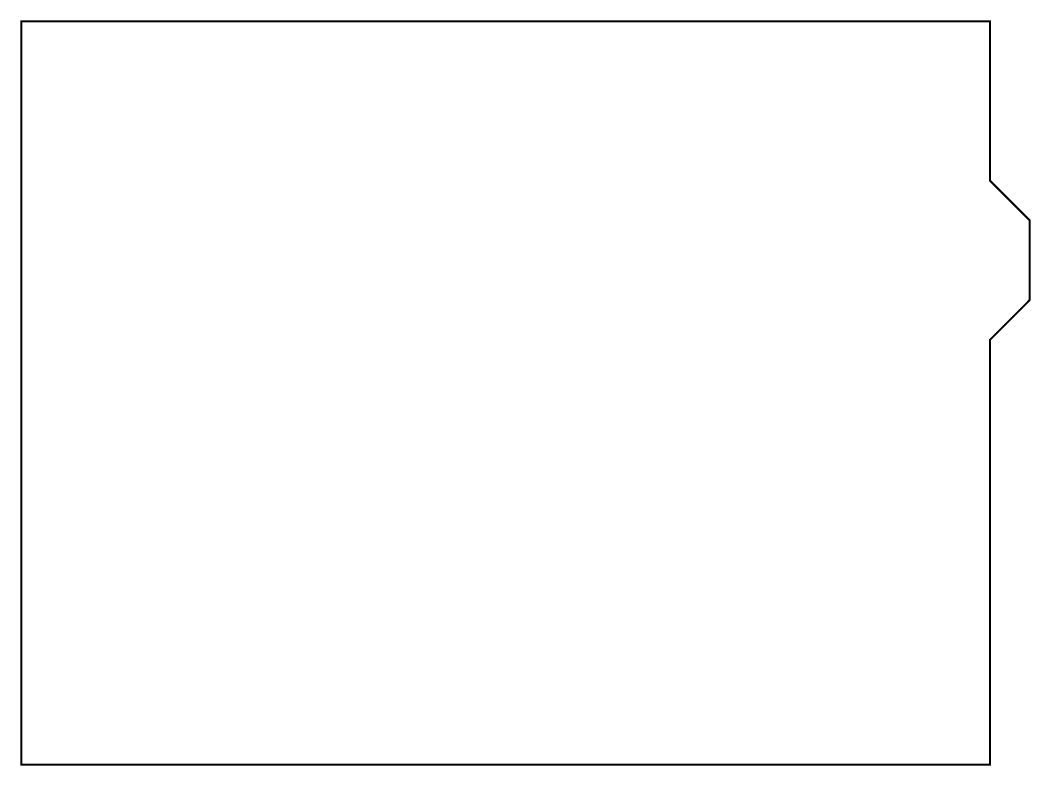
# Model space of a CAD drawing. Extents: x 205.4 to 302.2, y 164.9 to 236.2.
import ezdxf

# ---------------------------------------------------------------- set-up
doc = ezdxf.new("R2010")
doc.units = 0
doc.layers.add('307291-1ROU1_GBR', color=7, linetype='CONTINUOUS')

msp = doc.modelspace()

# ---------------------------------------------------------------- linework, layer by layer
at = {"layer": '307291-1ROU1_GBR', "const_width": 0.2}
msp.add_lwpolyline([(298.2468, 236.1184), (298.2468, 220.8784), (302.0568, 217.0684), (302.0568, 209.4484), (298.2468, 205.6384), (298.2468, 164.9984), (205.5368, 164.9984), (205.5368, 236.1184), (298.2468, 236.1184)], dxfattribs=at)

doc.saveas('drawing.dxf')
